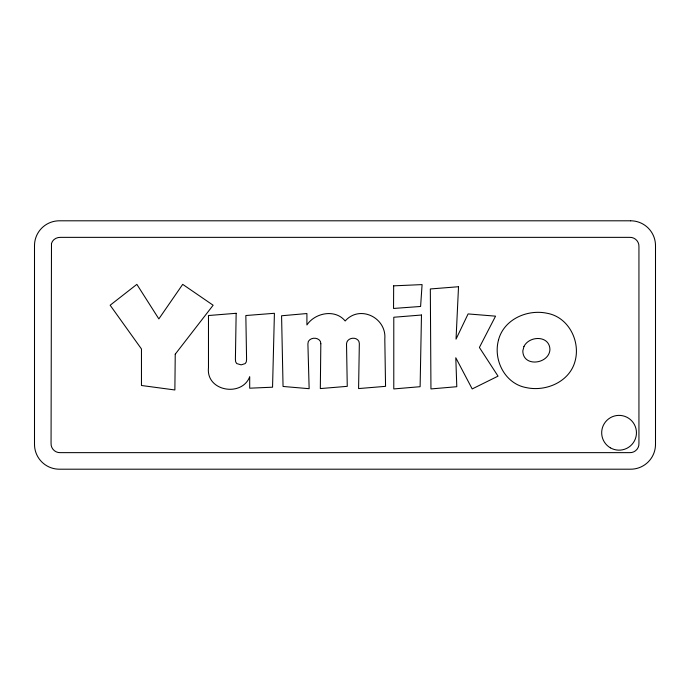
<?xml version="1.0" encoding="UTF-8"?>
<svg xmlns="http://www.w3.org/2000/svg" width="690" height="690" viewBox="0 0 690 690"><rect width="100%" height="100%" fill="white"/><g stroke="black" fill="none" stroke-linecap="round" stroke-linejoin="round"><path stroke-width="1.03" d="M393.662 285.841L393.541 308.456L420.598 306.464L422.09 284.599L393.662 285.841M175.243 354.186L174.872 389.971L141.459 385.494L141.459 348.968L110.15 305.23L136.862 284.358L158.847 318.901L182.703 284.358L213.132 305.23L175.243 354.186M320.824 343.749L320.324 388.574L347.26 386.34L346.518 343.879C346.794 337.746 356.152 336.116 358.895 341.36L359.335 343.508L358.584 388.574L385.555 386.34L384.804 339.006C386.728 317.642 359.723 304.463 345.173 320.988C335.245 308.74 314.976 312.777 306.912 324.981L306.912 313.536L281.572 315.77L283.055 386.46L309.146 388.694L307.904 343.879L308.327 341.455C310.811 337.151 318.064 337.082 320.453 341.498L320.824 343.749M236.153 313.295L235.402 359.266L235.67 361.827L236.705 363.552L241.121 364.855L245.157 363.613L246.287 361.94L246.58 359.387L245.838 315.528L274.413 313.295L272.55 387.202L249.694 388.194L249.694 376.766C241.854 397.362 205.818 391.325 208.475 367.692L208.475 315.528L236.153 313.295M421.478 315.02L420.115 386.702L393.783 388.936L393.783 317.253L421.478 315.02M458.522 286.73L456.038 339.135L468.096 313.924L495.549 316.158L479.395 347.458L498.033 376.145L472.193 388.936L455.797 357.765L456.789 386.702L430.948 388.936L430.327 288.963L458.522 286.73M51.483 243.536L51.06 443.273C50.715 448.491 55.209 452.985 60.427 452.64L629.573 452.64C634.791 452.985 639.285 448.491 638.94 443.273L638.94 246.727C639.285 241.509 634.791 237.015 629.573 237.36L60.427 237.36C56.494 237.248 52.509 239.594 51.483 243.536M498.482 340.084C493.031 360.051 505.046 383.83 526.246 387.599C546.066 391.937 569.819 381.699 575.132 360.956C580.532 340.981 568.457 317.167 547.308 313.312C527.445 308.947 503.752 319.306 498.482 340.084M523.952 346.484L522.813 350.917C523.029 367.572 548.99 364.148 549.93 349.692C549.766 335.211 529.377 335.478 523.952 346.484M630.66 220.8L59.34 220.8A24.84 24.84 0 0 0 34.5 245.64L34.5 444.36A24.84 24.84 0 0 0 59.34 469.2L630.66 469.2A24.84 24.84 0 0 0 655.5 444.36L655.5 245.64A24.84 24.84 0 0 0 630.66 220.8M610.374 447.827A17.388 17.388 0 0 0 636.456 432.768A17.388 17.388 0 0 0 610.374 417.709A17.388 17.388 0 0 0 610.374 447.827"/></g></svg>
